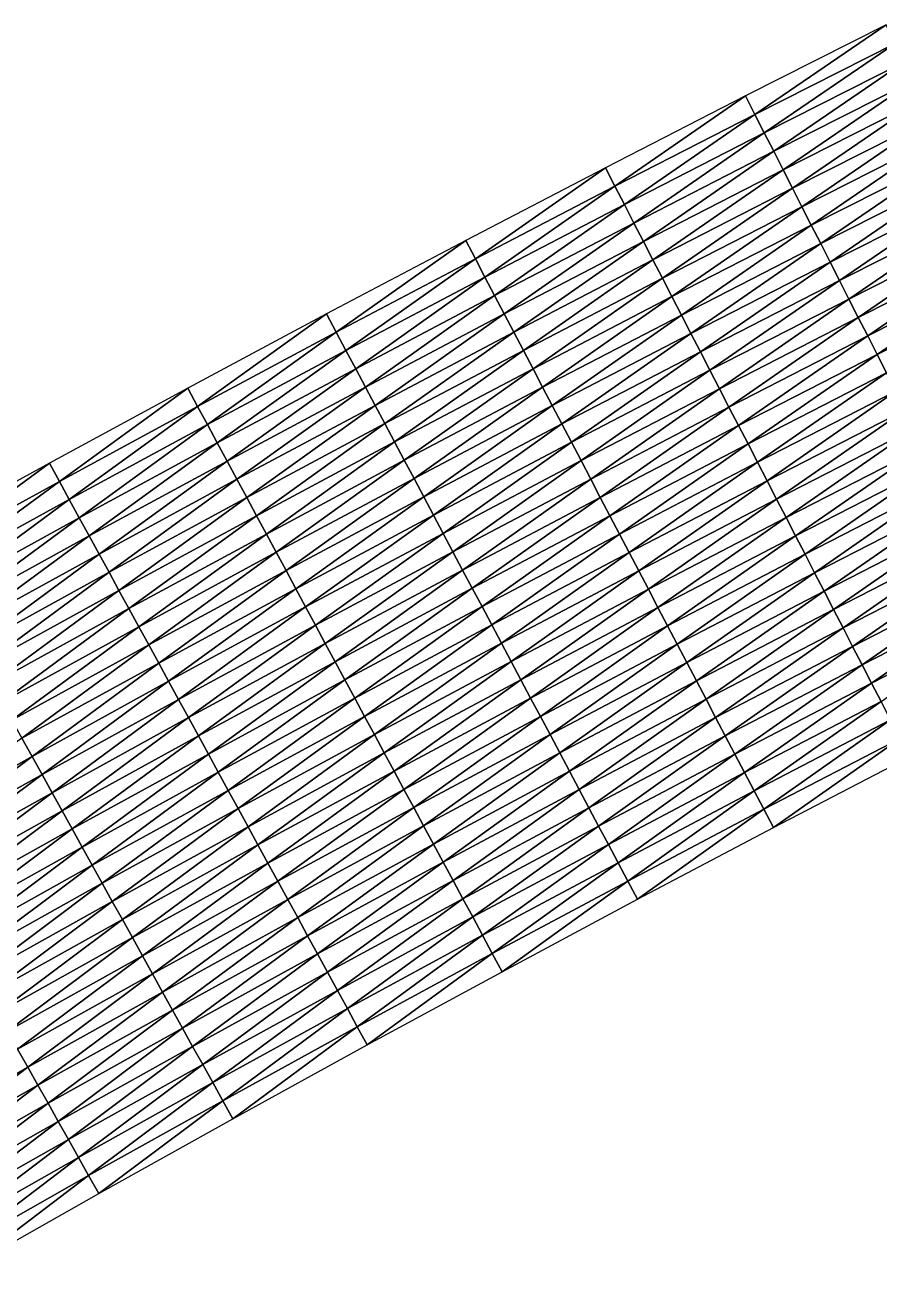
# Model space of a CAD drawing. Header units: metres. Extents: x 479979 to 482619, y 6959976 to 6961524.
# Drawn here: x 480639.1 to 480721.6, y 6960432.6 to 6960552.7 of the extents above; entities that cross this region are included whole.
import ezdxf

# ---------------------------------------------------------------- set-up
doc = ezdxf.new("R2010")
doc.units = ezdxf.units.M

msp = doc.modelspace()

# ---------------------------------------------------------------- linework, layer by layer
at = {"layer": 'GENERAL_FILL_TOP'}
for points in [[(480709.604, 6960544.08, 9.623), (480722.264, 6960552.724, 9.582), (480708.697, 6960545.862, 9.63)], [(480709.604, 6960544.08, 9.623), (480723.161, 6960550.937, 9.574), (480722.264, 6960552.724, 9.582)], [(480710.512, 6960542.298, 9.615), (480723.161, 6960550.937, 9.574), (480709.604, 6960544.08, 9.623)], [(480710.512, 6960542.298, 9.615), (480724.059, 6960549.149, 9.567), (480723.161, 6960550.937, 9.574)], [(480711.42, 6960540.516, 9.607), (480724.059, 6960549.149, 9.567), (480710.512, 6960542.298, 9.615)], [(480711.42, 6960540.516, 9.607), (480724.957, 6960547.362, 9.559), (480724.059, 6960549.149, 9.567)], [(480712.327, 6960538.734, 9.6), (480724.957, 6960547.362, 9.559), (480711.42, 6960540.516, 9.607)], [(480712.327, 6960538.734, 9.6), (480725.854, 6960545.575, 9.551), (480724.957, 6960547.362, 9.559)], [(480696.089, 6960537.148, 9.669), (480708.697, 6960545.862, 9.63), (480695.171, 6960538.925, 9.677)], [(480696.089, 6960537.148, 9.669), (480709.604, 6960544.08, 9.623), (480708.697, 6960545.862, 9.63)], [(480713.235, 6960536.951, 9.592), (480725.854, 6960545.575, 9.551), (480712.327, 6960538.734, 9.6)], [(480713.235, 6960536.951, 9.592), (480726.752, 6960543.787, 9.544), (480725.854, 6960545.575, 9.551)], [(480697.007, 6960535.371, 9.661), (480709.604, 6960544.08, 9.623), (480696.089, 6960537.148, 9.669)], [(480697.007, 6960535.371, 9.661), (480710.512, 6960542.298, 9.615), (480709.604, 6960544.08, 9.623)], [(480714.143, 6960535.169, 9.584), (480726.752, 6960543.787, 9.544), (480713.235, 6960536.951, 9.592)], [(480714.143, 6960535.169, 9.584), (480727.649, 6960542, 9.536), (480726.752, 6960543.787, 9.544)], [(480697.924, 6960533.594, 9.653), (480710.512, 6960542.298, 9.615), (480697.007, 6960535.371, 9.661)], [(480697.924, 6960533.594, 9.653), (480711.42, 6960540.516, 9.607), (480710.512, 6960542.298, 9.615)], [(480715.05, 6960533.387, 9.577), (480727.649, 6960542, 9.536), (480714.143, 6960535.169, 9.584)], [(480715.05, 6960533.387, 9.577), (480728.547, 6960540.213, 9.529), (480727.649, 6960542, 9.536)], [(480698.842, 6960531.817, 9.646), (480711.42, 6960540.516, 9.607), (480697.924, 6960533.594, 9.653)], [(480698.842, 6960531.817, 9.646), (480712.327, 6960538.734, 9.6), (480711.42, 6960540.516, 9.607)], [(480715.958, 6960531.605, 9.601), (480728.547, 6960540.213, 9.529), (480715.05, 6960533.387, 9.577)], [(480715.958, 6960531.605, 9.601), (480729.445, 6960538.426, 9.546), (480728.547, 6960540.213, 9.529)], [(480682.616, 6960530.14, 9.713), (480695.171, 6960538.925, 9.677), (480681.688, 6960531.912, 9.721)], [(480682.616, 6960530.14, 9.713), (480696.089, 6960537.148, 9.669), (480695.171, 6960538.925, 9.677)], [(480699.76, 6960530.04, 9.638), (480712.327, 6960538.734, 9.6), (480698.842, 6960531.817, 9.646)], [(480699.76, 6960530.04, 9.638), (480713.235, 6960536.951, 9.592), (480712.327, 6960538.734, 9.6)], [(480716.866, 6960529.823, 10.121), (480729.445, 6960538.426, 9.546), (480715.958, 6960531.605, 9.601)], [(480716.866, 6960529.823, 10.121), (480730.342, 6960536.638, 10.066), (480729.445, 6960538.426, 9.546)], [(480683.544, 6960528.369, 9.705), (480696.089, 6960537.148, 9.669), (480682.616, 6960530.14, 9.713)], [(480683.544, 6960528.369, 9.705), (480697.007, 6960535.371, 9.661), (480696.089, 6960537.148, 9.669)], [(480700.678, 6960528.263, 9.63), (480713.235, 6960536.951, 9.592), (480699.76, 6960530.04, 9.638)], [(480700.678, 6960528.263, 9.63), (480714.143, 6960535.169, 9.584), (480713.235, 6960536.951, 9.592)], [(480717.773, 6960528.041, 10.161), (480730.342, 6960536.638, 10.066), (480716.866, 6960529.823, 10.121)], [(480717.773, 6960528.041, 10.161), (480731.24, 6960534.851, 10.106), (480730.342, 6960536.638, 10.066)], [(480684.472, 6960526.597, 9.697), (480697.007, 6960535.371, 9.661), (480683.544, 6960528.369, 9.705)], [(480684.472, 6960526.597, 9.697), (480697.924, 6960533.594, 9.653), (480697.007, 6960535.371, 9.661)], [(480701.596, 6960526.486, 9.623), (480714.143, 6960535.169, 9.584), (480700.678, 6960528.263, 9.63)], [(480701.596, 6960526.486, 9.623), (480715.05, 6960533.387, 9.577), (480714.143, 6960535.169, 9.584)], [(480718.681, 6960526.258, 10.201), (480731.24, 6960534.851, 10.106), (480717.773, 6960528.041, 10.161)], [(480718.681, 6960526.258, 10.201), (480732.137, 6960533.064, 10.146), (480731.24, 6960534.851, 10.106)], [(480685.4, 6960524.825, 9.69), (480697.924, 6960533.594, 9.653), (480684.472, 6960526.597, 9.697)], [(480685.4, 6960524.825, 9.69), (480698.842, 6960531.817, 9.646), (480697.924, 6960533.594, 9.653)], [(480702.513, 6960524.709, 9.655), (480715.05, 6960533.387, 9.577), (480701.596, 6960526.486, 9.623)], [(480702.513, 6960524.709, 9.655), (480715.958, 6960531.605, 9.601), (480715.05, 6960533.387, 9.577)], [(480719.589, 6960524.476, 10.241), (480732.137, 6960533.064, 10.146), (480718.681, 6960526.258, 10.201)], [(480719.589, 6960524.476, 10.241), (480733.035, 6960531.277, 10.186), (480732.137, 6960533.064, 10.146)], [(480669.185, 6960523.056, 9.754), (480681.688, 6960531.912, 9.721), (480668.247, 6960524.822, 9.762)], [(480669.185, 6960523.056, 9.754), (480682.616, 6960530.14, 9.713), (480681.688, 6960531.912, 9.721)], [(480686.328, 6960523.054, 9.682), (480698.842, 6960531.817, 9.646), (480685.4, 6960524.825, 9.69)], [(480686.328, 6960523.054, 9.682), (480699.76, 6960530.04, 9.638), (480698.842, 6960531.817, 9.646)], [(480703.431, 6960522.932, 10.175), (480715.958, 6960531.605, 9.601), (480702.513, 6960524.709, 9.655)], [(480703.431, 6960522.932, 10.175), (480716.866, 6960529.823, 10.121), (480715.958, 6960531.605, 9.601)], [(480720.496, 6960522.694, 10.281), (480733.035, 6960531.277, 10.186), (480719.589, 6960524.476, 10.241)], [(480720.496, 6960522.694, 10.281), (480733.933, 6960529.489, 10.226), (480733.035, 6960531.277, 10.186)], [(480670.123, 6960521.289, 9.747), (480682.616, 6960530.14, 9.713), (480669.185, 6960523.056, 9.754)], [(480670.123, 6960521.289, 9.747), (480683.544, 6960528.369, 9.705), (480682.616, 6960530.14, 9.713)], [(480687.256, 6960521.282, 9.674), (480699.76, 6960530.04, 9.638), (480686.328, 6960523.054, 9.682)], [(480687.256, 6960521.282, 9.674), (480700.678, 6960528.263, 9.63), (480699.76, 6960530.04, 9.638)], [(480704.349, 6960521.155, 10.215), (480716.866, 6960529.823, 10.121), (480703.431, 6960522.932, 10.175)], [(480704.349, 6960521.155, 10.215), (480717.773, 6960528.041, 10.161), (480716.866, 6960529.823, 10.121)], [(480721.404, 6960520.912, 10.321), (480733.933, 6960529.489, 10.226), (480720.496, 6960522.694, 10.281)], [(480721.404, 6960520.912, 10.321), (480734.83, 6960527.702, 10.266), (480733.933, 6960529.489, 10.226)], [(480671.061, 6960519.523, 9.739), (480683.544, 6960528.369, 9.705), (480670.123, 6960521.289, 9.747)], [(480671.061, 6960519.523, 9.739), (480684.472, 6960526.597, 9.697), (480683.544, 6960528.369, 9.705)], [(480688.184, 6960519.51, 9.666), (480700.678, 6960528.263, 9.63), (480687.256, 6960521.282, 9.674)], [(480688.184, 6960519.51, 9.666), (480701.596, 6960526.486, 9.623), (480700.678, 6960528.263, 9.63)], [(480705.267, 6960519.378, 10.255), (480717.773, 6960528.041, 10.161), (480704.349, 6960521.155, 10.215)], [(480705.267, 6960519.378, 10.255), (480718.681, 6960526.258, 10.201), (480717.773, 6960528.041, 10.161)], [(480722.312, 6960519.13, 10.361), (480734.83, 6960527.702, 10.266), (480721.404, 6960520.912, 10.321)], [(480672, 6960517.757, 9.731), (480684.472, 6960526.597, 9.697), (480671.061, 6960519.523, 9.739)], [(480672, 6960517.757, 9.731), (480685.4, 6960524.825, 9.69), (480684.472, 6960526.597, 9.697)], [(480689.112, 6960517.739, 9.707), (480701.596, 6960526.486, 9.623), (480688.184, 6960519.51, 9.666)], [(480689.112, 6960517.739, 9.707), (480702.513, 6960524.709, 9.655), (480701.596, 6960526.486, 9.623)], [(480706.185, 6960517.601, 10.295), (480718.681, 6960526.258, 10.201), (480705.267, 6960519.378, 10.255)], [(480706.185, 6960517.601, 10.295), (480719.589, 6960524.476, 10.241), (480718.681, 6960526.258, 10.201)], [(480655.797, 6960515.894, 9.794), (480668.247, 6960524.822, 9.762), (480654.849, 6960517.655, 9.802)], [(480655.797, 6960515.894, 9.794), (480669.185, 6960523.056, 9.754), (480668.247, 6960524.822, 9.762)], [(480672.938, 6960515.991, 9.723), (480685.4, 6960524.825, 9.69), (480672, 6960517.757, 9.731)], [(480672.938, 6960515.991, 9.723), (480686.328, 6960523.054, 9.682), (480685.4, 6960524.825, 9.69)], [(480690.039, 6960515.967, 10.227), (480702.513, 6960524.709, 9.655), (480689.112, 6960517.739, 9.707)], [(480690.039, 6960515.967, 10.227), (480703.431, 6960522.932, 10.175), (480702.513, 6960524.709, 9.655)], [(480707.102, 6960515.825, 10.335), (480719.589, 6960524.476, 10.241), (480706.185, 6960517.601, 10.295)], [(480707.102, 6960515.825, 10.335), (480720.496, 6960522.694, 10.281), (480719.589, 6960524.476, 10.241)], [(480656.746, 6960514.134, 9.786), (480669.185, 6960523.056, 9.754), (480655.797, 6960515.894, 9.794)], [(480656.746, 6960514.134, 9.786), (480670.123, 6960521.289, 9.747), (480669.185, 6960523.056, 9.754)], [(480673.876, 6960514.224, 9.715), (480686.328, 6960523.054, 9.682), (480672.938, 6960515.991, 9.723)], [(480673.876, 6960514.224, 9.715), (480687.256, 6960521.282, 9.674), (480686.328, 6960523.054, 9.682)], [(480690.967, 6960514.195, 10.267), (480703.431, 6960522.932, 10.175), (480690.039, 6960515.967, 10.227)], [(480690.967, 6960514.195, 10.267), (480704.349, 6960521.155, 10.215), (480703.431, 6960522.932, 10.175)], [(480708.02, 6960514.048, 10.375), (480720.496, 6960522.694, 10.281), (480707.102, 6960515.825, 10.335)], [(480708.02, 6960514.048, 10.375), (480721.404, 6960520.912, 10.321), (480720.496, 6960522.694, 10.281)], [(480657.694, 6960512.373, 9.778), (480670.123, 6960521.289, 9.747), (480656.746, 6960514.134, 9.786)], [(480657.694, 6960512.373, 9.778), (480671.061, 6960519.523, 9.739), (480670.123, 6960521.289, 9.747)], [(480674.814, 6960512.458, 9.708), (480687.256, 6960521.282, 9.674), (480673.876, 6960514.224, 9.715)], [(480674.814, 6960512.458, 9.708), (480688.184, 6960519.51, 9.666), (480687.256, 6960521.282, 9.674)], [(480691.895, 6960512.424, 10.307), (480704.349, 6960521.155, 10.215), (480690.967, 6960514.195, 10.267)], [(480691.895, 6960512.424, 10.307), (480705.267, 6960519.378, 10.255), (480704.349, 6960521.155, 10.215)], [(480708.938, 6960512.271, 10.415), (480721.404, 6960520.912, 10.321), (480708.02, 6960514.048, 10.375)], [(480708.938, 6960512.271, 10.415), (480722.312, 6960519.13, 10.361), (480721.404, 6960520.912, 10.321)], [(480658.643, 6960510.612, 9.77), (480671.061, 6960519.523, 9.739), (480657.694, 6960512.373, 9.778)], [(480658.643, 6960510.612, 9.77), (480672, 6960517.757, 9.731), (480671.061, 6960519.523, 9.739)], [(480675.753, 6960510.692, 9.758), (480688.184, 6960519.51, 9.666), (480674.814, 6960512.458, 9.708)], [(480675.753, 6960510.692, 9.758), (480689.112, 6960517.739, 9.707), (480688.184, 6960519.51, 9.666)], [(480692.823, 6960510.652, 10.347), (480705.267, 6960519.378, 10.255), (480691.895, 6960512.424, 10.307)], [(480692.823, 6960510.652, 10.347), (480706.185, 6960517.601, 10.295), (480705.267, 6960519.378, 10.255)], [(480709.856, 6960510.494, 10.455), (480722.312, 6960519.13, 10.361), (480708.938, 6960512.271, 10.415)], [(480709.856, 6960510.494, 10.455), (480723.219, 6960517.347, 10.401), (480722.312, 6960519.13, 10.361)], [(480642.453, 6960508.655, 9.83), (480654.849, 6960517.655, 9.802), (480641.494, 6960510.411, 9.838)], [(480642.453, 6960508.655, 9.83), (480655.797, 6960515.894, 9.794), (480654.849, 6960517.655, 9.802)], [(480659.591, 6960508.851, 9.762), (480672, 6960517.757, 9.731), (480658.643, 6960510.612, 9.77)], [(480659.591, 6960508.851, 9.762), (480672.938, 6960515.991, 9.723), (480672, 6960517.757, 9.731)], [(480676.691, 6960508.926, 10.278), (480689.112, 6960517.739, 9.707), (480675.753, 6960510.692, 9.758)], [(480676.691, 6960508.926, 10.278), (480690.039, 6960515.967, 10.227), (480689.112, 6960517.739, 9.707)], [(480693.751, 6960508.88, 10.387), (480706.185, 6960517.601, 10.295), (480692.823, 6960510.652, 10.347)], [(480693.751, 6960508.88, 10.387), (480707.102, 6960515.825, 10.335), (480706.185, 6960517.601, 10.295)], [(480710.774, 6960508.717, 10.415), (480723.219, 6960517.347, 10.401), (480709.856, 6960510.494, 10.455)], [(480710.774, 6960508.717, 10.415), (480724.127, 6960515.565, 10.361), (480723.219, 6960517.347, 10.401)], [(480643.412, 6960506.9, 9.823), (480655.797, 6960515.894, 9.794), (480642.453, 6960508.655, 9.83)], [(480643.412, 6960506.9, 9.823), (480656.746, 6960514.134, 9.786), (480655.797, 6960515.894, 9.794)], [(480660.54, 6960507.09, 9.754), (480672.938, 6960515.991, 9.723), (480659.591, 6960508.851, 9.762)], [(480660.54, 6960507.09, 9.754), (480673.876, 6960514.224, 9.715), (480672.938, 6960515.991, 9.723)], [(480677.629, 6960507.159, 10.318), (480690.039, 6960515.967, 10.227), (480676.691, 6960508.926, 10.278)], [(480677.629, 6960507.159, 10.318), (480690.967, 6960514.195, 10.267), (480690.039, 6960515.967, 10.227)], [(480694.679, 6960507.109, 10.427), (480707.102, 6960515.825, 10.335), (480693.751, 6960508.88, 10.387)], [(480694.679, 6960507.109, 10.427), (480708.02, 6960514.048, 10.375), (480707.102, 6960515.825, 10.335)], [(480711.691, 6960506.94, 10.375), (480724.127, 6960515.565, 10.361), (480710.774, 6960508.717, 10.415)], [(480711.691, 6960506.94, 10.375), (480725.035, 6960513.783, 10.321), (480724.127, 6960515.565, 10.361)], [(480644.371, 6960505.145, 9.815), (480656.746, 6960514.134, 9.786), (480643.412, 6960506.9, 9.823)], [(480644.371, 6960505.145, 9.815), (480657.694, 6960512.373, 9.778), (480656.746, 6960514.134, 9.786)], [(480661.488, 6960505.33, 9.747), (480673.876, 6960514.224, 9.715), (480660.54, 6960507.09, 9.754)], [(480661.488, 6960505.33, 9.747), (480674.814, 6960512.458, 9.708), (480673.876, 6960514.224, 9.715)], [(480678.567, 6960505.393, 10.358), (480690.967, 6960514.195, 10.267), (480677.629, 6960507.159, 10.318)], [(480678.567, 6960505.393, 10.358), (480691.895, 6960512.424, 10.307), (480690.967, 6960514.195, 10.267)], [(480695.607, 6960505.337, 10.467), (480708.02, 6960514.048, 10.375), (480694.679, 6960507.109, 10.427)], [(480695.607, 6960505.337, 10.467), (480708.938, 6960512.271, 10.415), (480708.02, 6960514.048, 10.375)], [(480712.609, 6960505.163, 10.335), (480725.035, 6960513.783, 10.321), (480711.691, 6960506.94, 10.375)], [(480712.609, 6960505.163, 10.335), (480725.942, 6960512.001, 10.281), (480725.035, 6960513.783, 10.321)], [(480645.33, 6960503.39, 9.807), (480657.694, 6960512.373, 9.778), (480644.371, 6960505.145, 9.815)], [(480645.33, 6960503.39, 9.807), (480658.643, 6960510.612, 9.77), (480657.694, 6960512.373, 9.778)], [(480662.437, 6960503.569, 9.807), (480674.814, 6960512.458, 9.708), (480661.488, 6960505.33, 9.747)], [(480662.437, 6960503.569, 9.807), (480675.753, 6960510.692, 9.758), (480674.814, 6960512.458, 9.708)], [(480679.505, 6960503.627, 10.398), (480691.895, 6960512.424, 10.307), (480678.567, 6960505.393, 10.358)], [(480679.505, 6960503.627, 10.398), (480692.823, 6960510.652, 10.347), (480691.895, 6960512.424, 10.307)], [(480696.535, 6960503.565, 10.507), (480708.938, 6960512.271, 10.415), (480695.607, 6960505.337, 10.467)], [(480696.535, 6960503.565, 10.507), (480709.856, 6960510.494, 10.455), (480708.938, 6960512.271, 10.415)], [(480713.527, 6960503.386, 10.295), (480725.942, 6960512.001, 10.281), (480712.609, 6960505.163, 10.335)], [(480713.527, 6960503.386, 10.295), (480726.85, 6960510.219, 10.241), (480725.942, 6960512.001, 10.281)], [(480629.153, 6960501.339, 9.865), (480641.494, 6960510.411, 9.838), (480628.184, 6960503.089, 9.873)], [(480629.153, 6960501.339, 9.865), (480642.453, 6960508.655, 9.83), (480641.494, 6960510.411, 9.838)], [(480646.288, 6960501.635, 9.799), (480658.643, 6960510.612, 9.77), (480645.33, 6960503.39, 9.807)], [(480646.288, 6960501.635, 9.799), (480659.591, 6960508.851, 9.762), (480658.643, 6960510.612, 9.77)], [(480663.385, 6960501.808, 10.327), (480675.753, 6960510.692, 9.758), (480662.437, 6960503.569, 9.807)], [(480663.385, 6960501.808, 10.327), (480676.691, 6960508.926, 10.278), (480675.753, 6960510.692, 9.758)], [(480680.444, 6960501.861, 10.438), (480692.823, 6960510.652, 10.347), (480679.505, 6960503.627, 10.398)], [(480680.444, 6960501.861, 10.438), (480693.751, 6960508.88, 10.387), (480692.823, 6960510.652, 10.347)], [(480697.463, 6960501.794, 10.467), (480709.856, 6960510.494, 10.455), (480696.535, 6960503.565, 10.507)], [(480697.463, 6960501.794, 10.467), (480710.774, 6960508.717, 10.415), (480709.856, 6960510.494, 10.455)], [(480714.445, 6960501.609, 10.255), (480726.85, 6960510.219, 10.241), (480713.527, 6960503.386, 10.295)], [(480714.445, 6960501.609, 10.255), (480727.758, 6960508.437, 10.201), (480726.85, 6960510.219, 10.241)], [(480630.122, 6960499.59, 9.857), (480642.453, 6960508.655, 9.83), (480629.153, 6960501.339, 9.865)], [(480630.122, 6960499.59, 9.857), (480643.412, 6960506.9, 9.823), (480642.453, 6960508.655, 9.83)], [(480647.247, 6960499.88, 9.791), (480659.591, 6960508.851, 9.762), (480646.288, 6960501.635, 9.799)], [(480647.247, 6960499.88, 9.791), (480660.54, 6960507.09, 9.754), (480659.591, 6960508.851, 9.762)], [(480664.334, 6960500.047, 10.367), (480676.691, 6960508.926, 10.278), (480663.385, 6960501.808, 10.327)], [(480664.334, 6960500.047, 10.367), (480677.629, 6960507.159, 10.318), (480676.691, 6960508.926, 10.278)], [(480681.382, 6960500.094, 10.478), (480693.751, 6960508.88, 10.387), (480680.444, 6960501.861, 10.438)], [(480681.382, 6960500.094, 10.478), (480694.679, 6960507.109, 10.427), (480693.751, 6960508.88, 10.387)], [(480698.391, 6960500.022, 10.427), (480710.774, 6960508.717, 10.415), (480697.463, 6960501.794, 10.467)], [(480698.391, 6960500.022, 10.427), (480711.691, 6960506.94, 10.375), (480710.774, 6960508.717, 10.415)], [(480715.363, 6960499.832, 10.215), (480727.758, 6960508.437, 10.201), (480714.445, 6960501.609, 10.255)], [(480715.363, 6960499.832, 10.215), (480728.665, 6960506.654, 10.161), (480727.758, 6960508.437, 10.201)], [(480631.091, 6960497.84, 9.849), (480643.412, 6960506.9, 9.823), (480630.122, 6960499.59, 9.857)], [(480631.091, 6960497.84, 9.849), (480644.371, 6960505.145, 9.815), (480643.412, 6960506.9, 9.823)], [(480648.206, 6960498.124, 9.783), (480660.54, 6960507.09, 9.754), (480647.247, 6960499.88, 9.791)], [(480648.206, 6960498.124, 9.783), (480661.488, 6960505.33, 9.747), (480660.54, 6960507.09, 9.754)], [(480665.282, 6960498.287, 10.407), (480677.629, 6960507.159, 10.318), (480664.334, 6960500.047, 10.367)], [(480665.282, 6960498.287, 10.407), (480678.567, 6960505.393, 10.358), (480677.629, 6960507.159, 10.318)], [(480682.32, 6960498.328, 10.518), (480694.679, 6960507.109, 10.427), (480681.382, 6960500.094, 10.478)], [(480682.32, 6960498.328, 10.518), (480695.607, 6960505.337, 10.467), (480694.679, 6960507.109, 10.427)], [(480699.319, 6960498.25, 10.387), (480711.691, 6960506.94, 10.375), (480698.391, 6960500.022, 10.427)], [(480699.319, 6960498.25, 10.387), (480712.609, 6960505.163, 10.335), (480711.691, 6960506.94, 10.375)], [(480716.28, 6960498.055, 10.175), (480728.665, 6960506.654, 10.161), (480715.363, 6960499.832, 10.215)], [(480716.28, 6960498.055, 10.175), (480729.573, 6960504.872, 10.121), (480728.665, 6960506.654, 10.161)], [(480632.06, 6960496.091, 9.841), (480644.371, 6960505.145, 9.815), (480631.091, 6960497.84, 9.849)], [(480632.06, 6960496.091, 9.841), (480645.33, 6960503.39, 9.807), (480644.371, 6960505.145, 9.815)], [(480649.165, 6960496.369, 9.855), (480661.488, 6960505.33, 9.747), (480648.206, 6960498.124, 9.783)], [(480649.165, 6960496.369, 9.855), (480662.437, 6960503.569, 9.807), (480661.488, 6960505.33, 9.747)], [(480666.231, 6960496.526, 10.447), (480678.567, 6960505.393, 10.358), (480665.282, 6960498.287, 10.407)], [(480666.231, 6960496.526, 10.447), (480679.505, 6960503.627, 10.398), (480678.567, 6960505.393, 10.358)], [(480683.258, 6960496.562, 10.558), (480695.607, 6960505.337, 10.467), (480682.32, 6960498.328, 10.518)], [(480683.258, 6960496.562, 10.558), (480696.535, 6960503.565, 10.507), (480695.607, 6960505.337, 10.467)], [(480700.247, 6960496.478, 10.347), (480712.609, 6960505.163, 10.335), (480699.319, 6960498.25, 10.387)], [(480700.247, 6960496.478, 10.347), (480713.527, 6960503.386, 10.295), (480712.609, 6960505.163, 10.335)], [(480717.198, 6960496.278, 9.655), (480729.573, 6960504.872, 10.121), (480716.28, 6960498.055, 10.175)], [(480717.198, 6960496.278, 9.655), (480730.481, 6960503.09, 9.601), (480729.573, 6960504.872, 10.121)], [(480633.03, 6960494.341, 9.833), (480645.33, 6960503.39, 9.807), (480632.06, 6960496.091, 9.841)], [(480633.03, 6960494.341, 9.833), (480646.288, 6960501.635, 9.799), (480645.33, 6960503.39, 9.807)], [(480650.124, 6960494.614, 10.375), (480662.437, 6960503.569, 9.807), (480649.165, 6960496.369, 9.855)], [(480650.124, 6960494.614, 10.375), (480663.385, 6960501.808, 10.327), (480662.437, 6960503.569, 9.807)], [(480667.179, 6960494.765, 10.487), (480679.505, 6960503.627, 10.398), (480666.231, 6960496.526, 10.447)], [(480667.179, 6960494.765, 10.487), (480680.444, 6960501.861, 10.438), (480679.505, 6960503.627, 10.398)], [(480684.197, 6960494.795, 10.518), (480696.535, 6960503.565, 10.507), (480683.258, 6960496.562, 10.558)], [(480684.197, 6960494.795, 10.518), (480697.463, 6960501.794, 10.467), (480696.535, 6960503.565, 10.507)], [(480701.175, 6960494.707, 10.307), (480713.527, 6960503.386, 10.295), (480700.247, 6960496.478, 10.347)], [(480701.175, 6960494.707, 10.307), (480714.445, 6960501.609, 10.255), (480713.527, 6960503.386, 10.295)], [(480718.116, 6960494.501, 9.483), (480730.481, 6960503.09, 9.601), (480717.198, 6960496.278, 9.655)], [(480718.116, 6960494.501, 9.483), (480731.388, 6960501.308, 9.438), (480730.481, 6960503.09, 9.601)], [(480633.999, 6960492.592, 9.825), (480646.288, 6960501.635, 9.799), (480633.03, 6960494.341, 9.833)], [(480633.999, 6960492.592, 9.825), (480647.247, 6960499.88, 9.791), (480646.288, 6960501.635, 9.799)], [(480651.083, 6960492.859, 10.415), (480663.385, 6960501.808, 10.327), (480650.124, 6960494.614, 10.375)], [(480651.083, 6960492.859, 10.415), (480664.334, 6960500.047, 10.367), (480663.385, 6960501.808, 10.327)], [(480668.128, 6960493.004, 10.527), (480680.444, 6960501.861, 10.438), (480667.179, 6960494.765, 10.487)], [(480668.128, 6960493.004, 10.527), (480681.382, 6960500.094, 10.478), (480680.444, 6960501.861, 10.438)], [(480685.135, 6960493.029, 10.478), (480697.463, 6960501.794, 10.467), (480684.197, 6960494.795, 10.518)], [(480685.135, 6960493.029, 10.478), (480698.391, 6960500.022, 10.427), (480697.463, 6960501.794, 10.467)], [(480702.103, 6960492.935, 10.267), (480714.445, 6960501.609, 10.255), (480701.175, 6960494.707, 10.307)], [(480702.103, 6960492.935, 10.267), (480715.363, 6960499.832, 10.215), (480714.445, 6960501.609, 10.255)], [(480719.034, 6960492.724, 9.476), (480731.388, 6960501.308, 9.438), (480718.116, 6960494.501, 9.483)], [(480719.034, 6960492.724, 9.476), (480732.296, 6960499.526, 9.431), (480731.388, 6960501.308, 9.438)], [(480634.968, 6960490.842, 9.817), (480647.247, 6960499.88, 9.791), (480633.999, 6960492.592, 9.825)], [(480634.968, 6960490.842, 9.817), (480648.206, 6960498.124, 9.783), (480647.247, 6960499.88, 9.791)], [(480652.041, 6960491.104, 10.455), (480664.334, 6960500.047, 10.367), (480651.083, 6960492.859, 10.415)], [(480652.041, 6960491.104, 10.455), (480665.282, 6960498.287, 10.407), (480664.334, 6960500.047, 10.367)], [(480669.076, 6960491.243, 10.567), (480681.382, 6960500.094, 10.478), (480668.128, 6960493.004, 10.527)], [(480669.076, 6960491.243, 10.567), (480682.32, 6960498.328, 10.518), (480681.382, 6960500.094, 10.478)], [(480686.073, 6960491.263, 10.438), (480698.391, 6960500.022, 10.427), (480685.135, 6960493.029, 10.478)], [(480686.073, 6960491.263, 10.438), (480699.319, 6960498.25, 10.387), (480698.391, 6960500.022, 10.427)], [(480703.031, 6960491.163, 10.227), (480715.363, 6960499.832, 10.215), (480702.103, 6960492.935, 10.267)], [(480703.031, 6960491.163, 10.227), (480716.28, 6960498.055, 10.175), (480715.363, 6960499.832, 10.215)], [(480719.952, 6960490.947, 9.468), (480732.296, 6960499.526, 9.431), (480719.034, 6960492.724, 9.476)], [(480719.952, 6960490.947, 9.468), (480733.204, 6960497.744, 9.423), (480732.296, 6960499.526, 9.431)], [(480635.937, 6960489.092, 9.9), (480648.206, 6960498.124, 9.783), (480634.968, 6960490.842, 9.817)], [(480635.937, 6960489.092, 9.9), (480649.165, 6960496.369, 9.855), (480648.206, 6960498.124, 9.783)], [(480653, 6960489.348, 10.495), (480665.282, 6960498.287, 10.407), (480652.041, 6960491.104, 10.455)], [(480653, 6960489.348, 10.495), (480666.231, 6960496.526, 10.447), (480665.282, 6960498.287, 10.407)], [(480670.025, 6960489.483, 10.607), (480682.32, 6960498.328, 10.518), (480669.076, 6960491.243, 10.567)], [(480670.025, 6960489.483, 10.607), (480683.258, 6960496.562, 10.558), (480682.32, 6960498.328, 10.518)], [(480687.011, 6960489.497, 10.398), (480699.319, 6960498.25, 10.387), (480686.073, 6960491.263, 10.438)], [(480687.011, 6960489.497, 10.398), (480700.247, 6960496.478, 10.347), (480699.319, 6960498.25, 10.387)], [(480703.959, 6960489.392, 9.707), (480716.28, 6960498.055, 10.175), (480703.031, 6960491.163, 10.227)], [(480703.959, 6960489.392, 9.707), (480717.198, 6960496.278, 9.655), (480716.28, 6960498.055, 10.175)], [(480720.869, 6960489.17, 9.46), (480733.204, 6960497.744, 9.423), (480719.952, 6960490.947, 9.468)], [(480720.869, 6960489.17, 9.46), (480734.111, 6960495.961, 9.415), (480733.204, 6960497.744, 9.423)], [(480636.906, 6960487.343, 10.42), (480649.165, 6960496.369, 9.855), (480635.937, 6960489.092, 9.9)], [(480636.906, 6960487.343, 10.42), (480650.124, 6960494.614, 10.375), (480649.165, 6960496.369, 9.855)], [(480653.959, 6960487.593, 10.535), (480666.231, 6960496.526, 10.447), (480653, 6960489.348, 10.495)], [(480653.959, 6960487.593, 10.535), (480667.179, 6960494.765, 10.487), (480666.231, 6960496.526, 10.447)], [(480670.973, 6960487.722, 10.567), (480683.258, 6960496.562, 10.558), (480670.025, 6960489.483, 10.607)], [(480670.973, 6960487.722, 10.567), (480684.197, 6960494.795, 10.518), (480683.258, 6960496.562, 10.558)], [(480687.95, 6960487.73, 10.358), (480700.247, 6960496.478, 10.347), (480687.011, 6960489.497, 10.398)], [(480687.95, 6960487.73, 10.358), (480701.175, 6960494.707, 10.307), (480700.247, 6960496.478, 10.347)], [(480704.887, 6960487.62, 9.526), (480717.198, 6960496.278, 9.655), (480703.959, 6960489.392, 9.707)], [(480704.887, 6960487.62, 9.526), (480718.116, 6960494.501, 9.483), (480717.198, 6960496.278, 9.655)], [(480721.787, 6960487.393, 9.452), (480734.111, 6960495.961, 9.415), (480720.869, 6960489.17, 9.46)], [(480654.918, 6960485.838, 10.575), (480667.179, 6960494.765, 10.487), (480653.959, 6960487.593, 10.535)], [(480654.918, 6960485.838, 10.575), (480668.128, 6960493.004, 10.527), (480667.179, 6960494.765, 10.487)], [(480671.922, 6960485.961, 10.527), (480684.197, 6960494.795, 10.518), (480670.973, 6960487.722, 10.567)], [(480671.922, 6960485.961, 10.527), (480685.135, 6960493.029, 10.478), (480684.197, 6960494.795, 10.518)], [(480637.875, 6960485.593, 10.46), (480650.124, 6960494.614, 10.375), (480636.906, 6960487.343, 10.42)], [(480637.875, 6960485.593, 10.46), (480651.083, 6960492.859, 10.415), (480650.124, 6960494.614, 10.375)], [(480688.888, 6960485.964, 10.318), (480701.175, 6960494.707, 10.307), (480687.95, 6960487.73, 10.358)], [(480688.888, 6960485.964, 10.318), (480702.103, 6960492.935, 10.267), (480701.175, 6960494.707, 10.307)], [(480705.815, 6960485.848, 9.518), (480718.116, 6960494.501, 9.483), (480704.887, 6960487.62, 9.526)], [(480705.815, 6960485.848, 9.518), (480719.034, 6960492.724, 9.476), (480718.116, 6960494.501, 9.483)], [(480638.844, 6960483.844, 10.5), (480651.083, 6960492.859, 10.415), (480637.875, 6960485.593, 10.46)], [(480638.844, 6960483.844, 10.5), (480652.041, 6960491.104, 10.455), (480651.083, 6960492.859, 10.415)], [(480655.877, 6960484.083, 10.615), (480668.128, 6960493.004, 10.527), (480654.918, 6960485.838, 10.575)], [(480655.877, 6960484.083, 10.615), (480669.076, 6960491.243, 10.567), (480668.128, 6960493.004, 10.527)], [(480672.871, 6960484.2, 10.487), (480685.135, 6960493.029, 10.478), (480671.922, 6960485.961, 10.527)], [(480672.871, 6960484.2, 10.487), (480686.073, 6960491.263, 10.438), (480685.135, 6960493.029, 10.478)], [(480689.826, 6960484.198, 10.278), (480702.103, 6960492.935, 10.267), (480688.888, 6960485.964, 10.318)], [(480689.826, 6960484.198, 10.278), (480703.031, 6960491.163, 10.227), (480702.103, 6960492.935, 10.267)], [(480706.743, 6960484.077, 9.511), (480719.034, 6960492.724, 9.476), (480705.815, 6960485.848, 9.518)], [(480706.743, 6960484.077, 9.511), (480719.952, 6960490.947, 9.468), (480719.034, 6960492.724, 9.476)], [(480656.835, 6960482.328, 10.655), (480669.076, 6960491.243, 10.567), (480655.877, 6960484.083, 10.615)], [(480656.835, 6960482.328, 10.655), (480670.025, 6960489.483, 10.607), (480669.076, 6960491.243, 10.567)], [(480673.819, 6960482.44, 10.447), (480686.073, 6960491.263, 10.438), (480672.871, 6960484.2, 10.487)], [(480673.819, 6960482.44, 10.447), (480687.011, 6960489.497, 10.398), (480686.073, 6960491.263, 10.438)], [(480690.764, 6960482.432, 9.758), (480703.031, 6960491.163, 10.227), (480689.826, 6960484.198, 10.278)], [(480690.764, 6960482.432, 9.758), (480703.959, 6960489.392, 9.707), (480703.031, 6960491.163, 10.227)], [(480639.813, 6960482.094, 10.54), (480652.041, 6960491.104, 10.455), (480638.844, 6960483.844, 10.5)], [(480639.813, 6960482.094, 10.54), (480653, 6960489.348, 10.495), (480652.041, 6960491.104, 10.455)], [(480707.671, 6960482.305, 9.503), (480719.952, 6960490.947, 9.468), (480706.743, 6960484.077, 9.511)], [(480707.671, 6960482.305, 9.503), (480720.869, 6960489.17, 9.46), (480719.952, 6960490.947, 9.468)], [(480640.783, 6960480.345, 10.58), (480653, 6960489.348, 10.495), (480639.813, 6960482.094, 10.54)], [(480640.783, 6960480.345, 10.58), (480653.959, 6960487.593, 10.535), (480653, 6960489.348, 10.495)], [(480657.794, 6960480.573, 10.615), (480670.025, 6960489.483, 10.607), (480656.835, 6960482.328, 10.655)], [(480657.794, 6960480.573, 10.615), (480670.973, 6960487.722, 10.567), (480670.025, 6960489.483, 10.607)], [(480674.768, 6960480.679, 10.407), (480687.011, 6960489.497, 10.398), (480673.819, 6960482.44, 10.447)], [(480674.768, 6960480.679, 10.407), (480687.95, 6960487.73, 10.358), (480687.011, 6960489.497, 10.398)], [(480691.703, 6960480.665, 9.567), (480703.959, 6960489.392, 9.707), (480690.764, 6960482.432, 9.758)], [(480691.703, 6960480.665, 9.567), (480704.887, 6960487.62, 9.526), (480703.959, 6960489.392, 9.707)], [(480708.599, 6960480.533, 9.495), (480720.869, 6960489.17, 9.46), (480707.671, 6960482.305, 9.503)], [(480708.599, 6960480.533, 9.495), (480721.787, 6960487.393, 9.452), (480720.869, 6960489.17, 9.46)], [(480641.752, 6960478.595, 10.62), (480653.959, 6960487.593, 10.535), (480640.783, 6960480.345, 10.58)], [(480641.752, 6960478.595, 10.62), (480654.918, 6960485.838, 10.575), (480653.959, 6960487.593, 10.535)], [(480658.753, 6960478.817, 10.575), (480670.973, 6960487.722, 10.567), (480657.794, 6960480.573, 10.615)], [(480658.753, 6960478.817, 10.575), (480671.922, 6960485.961, 10.527), (480670.973, 6960487.722, 10.567)], [(480675.716, 6960478.918, 10.367), (480687.95, 6960487.73, 10.358), (480674.768, 6960480.679, 10.407)], [(480675.716, 6960478.918, 10.367), (480688.888, 6960485.964, 10.318), (480687.95, 6960487.73, 10.358)], [(480692.641, 6960478.899, 9.559), (480704.887, 6960487.62, 9.526), (480691.703, 6960480.665, 9.567)], [(480692.641, 6960478.899, 9.559), (480705.815, 6960485.848, 9.518), (480704.887, 6960487.62, 9.526)], [(480709.527, 6960478.762, 9.487), (480721.787, 6960487.393, 9.452), (480708.599, 6960480.533, 9.495)], [(480709.527, 6960478.762, 9.487), (480722.705, 6960485.616, 9.445), (480721.787, 6960487.393, 9.452)], [(480642.721, 6960476.846, 10.66), (480654.918, 6960485.838, 10.575), (480641.752, 6960478.595, 10.62)], [(480642.721, 6960476.846, 10.66), (480655.877, 6960484.083, 10.615), (480654.918, 6960485.838, 10.575)], [(480659.712, 6960477.062, 10.535), (480671.922, 6960485.961, 10.527), (480658.753, 6960478.817, 10.575)], [(480659.712, 6960477.062, 10.535), (480672.871, 6960484.2, 10.487), (480671.922, 6960485.961, 10.527)], [(480676.665, 6960477.157, 10.327), (480688.888, 6960485.964, 10.318), (480675.716, 6960478.918, 10.367)], [(480676.665, 6960477.157, 10.327), (480689.826, 6960484.198, 10.278), (480688.888, 6960485.964, 10.318)], [(480693.579, 6960477.133, 9.551), (480705.815, 6960485.848, 9.518), (480692.641, 6960478.899, 9.559)], [(480693.579, 6960477.133, 9.551), (480706.743, 6960484.077, 9.511), (480705.815, 6960485.848, 9.518)], [(480710.455, 6960476.99, 9.48), (480722.705, 6960485.616, 9.445), (480709.527, 6960478.762, 9.487)], [(480710.455, 6960476.99, 9.48), (480723.623, 6960483.839, 9.437), (480722.705, 6960485.616, 9.445)], [(480643.69, 6960475.096, 10.7), (480655.877, 6960484.083, 10.615), (480642.721, 6960476.846, 10.66)], [(480643.69, 6960475.096, 10.7), (480656.835, 6960482.328, 10.655), (480655.877, 6960484.083, 10.615)], [(480660.671, 6960475.307, 10.495), (480672.871, 6960484.2, 10.487), (480659.712, 6960477.062, 10.535)], [(480660.671, 6960475.307, 10.495), (480673.819, 6960482.44, 10.447), (480672.871, 6960484.2, 10.487)], [(480677.613, 6960475.397, 9.807), (480689.826, 6960484.198, 10.278), (480676.665, 6960477.157, 10.327)], [(480677.613, 6960475.397, 9.807), (480690.764, 6960482.432, 9.758), (480689.826, 6960484.198, 10.278)], [(480694.517, 6960475.366, 9.543), (480706.743, 6960484.077, 9.511), (480693.579, 6960477.133, 9.551)], [(480694.517, 6960475.366, 9.543), (480707.671, 6960482.305, 9.503), (480706.743, 6960484.077, 9.511)], [(480626.671, 6960474.764, 10.584), (480639.813, 6960482.094, 10.54), (480638.844, 6960483.844, 10.5)], [(480711.383, 6960475.218, 9.472), (480723.623, 6960483.839, 9.437), (480710.455, 6960476.99, 9.48)], [(480711.383, 6960475.218, 9.472), (480724.541, 6960482.062, 9.429), (480723.623, 6960483.839, 9.437)], [(480627.65, 6960473.02, 10.624), (480639.813, 6960482.094, 10.54), (480626.671, 6960474.764, 10.584)], [(480627.65, 6960473.02, 10.624), (480640.783, 6960480.345, 10.58), (480639.813, 6960482.094, 10.54)], [(480644.659, 6960473.347, 10.66), (480656.835, 6960482.328, 10.655), (480643.69, 6960475.096, 10.7)], [(480644.659, 6960473.347, 10.66), (480657.794, 6960480.573, 10.615), (480656.835, 6960482.328, 10.655)], [(480661.629, 6960473.552, 10.455), (480673.819, 6960482.44, 10.447), (480660.671, 6960475.307, 10.495)], [(480661.629, 6960473.552, 10.455), (480674.768, 6960480.679, 10.407), (480673.819, 6960482.44, 10.447)], [(480678.562, 6960473.636, 9.605), (480690.764, 6960482.432, 9.758), (480677.613, 6960475.397, 9.807)], [(480678.562, 6960473.636, 9.605), (480691.703, 6960480.665, 9.567), (480690.764, 6960482.432, 9.758)], [(480695.456, 6960473.6, 9.536), (480707.671, 6960482.305, 9.503), (480694.517, 6960475.366, 9.543)], [(480695.456, 6960473.6, 9.536), (480708.599, 6960480.533, 9.495), (480707.671, 6960482.305, 9.503)], [(480628.63, 6960471.276, 10.664), (480640.783, 6960480.345, 10.58), (480627.65, 6960473.02, 10.624)], [(480628.63, 6960471.276, 10.664), (480641.752, 6960478.595, 10.62), (480640.783, 6960480.345, 10.58)], [(480645.628, 6960471.597, 10.62), (480657.794, 6960480.573, 10.615), (480644.659, 6960473.347, 10.66)], [(480645.628, 6960471.597, 10.62), (480658.753, 6960478.817, 10.575), (480657.794, 6960480.573, 10.615)], [(480662.588, 6960471.797, 10.415), (480674.768, 6960480.679, 10.407), (480661.629, 6960473.552, 10.455)], [(480662.588, 6960471.797, 10.415), (480675.716, 6960478.918, 10.367), (480674.768, 6960480.679, 10.407)], [(480679.51, 6960471.875, 9.597), (480691.703, 6960480.665, 9.567), (480678.562, 6960473.636, 9.605)], [(480679.51, 6960471.875, 9.597), (480692.641, 6960478.899, 9.559), (480691.703, 6960480.665, 9.567)], [(480696.394, 6960471.834, 9.528), (480708.599, 6960480.533, 9.495), (480695.456, 6960473.6, 9.536)], [(480696.394, 6960471.834, 9.528), (480709.527, 6960478.762, 9.487), (480708.599, 6960480.533, 9.495)], [(480629.609, 6960469.532, 10.704), (480641.752, 6960478.595, 10.62), (480628.63, 6960471.276, 10.664)], [(480629.609, 6960469.532, 10.704), (480642.721, 6960476.846, 10.66), (480641.752, 6960478.595, 10.62)], [(480646.597, 6960469.848, 10.58), (480658.753, 6960478.817, 10.575), (480645.628, 6960471.597, 10.62)], [(480646.597, 6960469.848, 10.58), (480659.712, 6960477.062, 10.535), (480658.753, 6960478.817, 10.575)], [(480663.547, 6960470.041, 10.375), (480675.716, 6960478.918, 10.367), (480662.588, 6960471.797, 10.415)], [(480663.547, 6960470.041, 10.375), (480676.665, 6960477.157, 10.327), (480675.716, 6960478.918, 10.367)], [(480680.459, 6960470.114, 9.589), (480692.641, 6960478.899, 9.559), (480679.51, 6960471.875, 9.597)], [(480680.459, 6960470.114, 9.589), (480693.579, 6960477.133, 9.551), (480692.641, 6960478.899, 9.559)], [(480697.332, 6960470.068, 9.52), (480709.527, 6960478.762, 9.487), (480696.394, 6960471.834, 9.528)], [(480697.332, 6960470.068, 9.52), (480710.455, 6960476.99, 9.48), (480709.527, 6960478.762, 9.487)], [(480630.589, 6960467.788, 10.744), (480642.721, 6960476.846, 10.66), (480629.609, 6960469.532, 10.704)], [(480630.589, 6960467.788, 10.744), (480643.69, 6960475.096, 10.7), (480642.721, 6960476.846, 10.66)], [(480647.566, 6960468.098, 10.54), (480659.712, 6960477.062, 10.535), (480646.597, 6960469.848, 10.58)], [(480647.566, 6960468.098, 10.54), (480660.671, 6960475.307, 10.495), (480659.712, 6960477.062, 10.535)], [(480664.506, 6960468.286, 9.855), (480676.665, 6960477.157, 10.327), (480663.547, 6960470.041, 10.375)], [(480664.506, 6960468.286, 9.855), (480677.613, 6960475.397, 9.807), (480676.665, 6960477.157, 10.327)], [(480681.407, 6960468.353, 9.582), (480693.579, 6960477.133, 9.551), (480680.459, 6960470.114, 9.589)], [(480681.407, 6960468.353, 9.582), (480694.517, 6960475.366, 9.543), (480693.579, 6960477.133, 9.551)], [(480698.27, 6960468.301, 9.512), (480710.455, 6960476.99, 9.48), (480697.332, 6960470.068, 9.52)], [(480698.27, 6960468.301, 9.512), (480711.383, 6960475.218, 9.472), (480710.455, 6960476.99, 9.48)], [(480631.568, 6960466.045, 10.704), (480643.69, 6960475.096, 10.7), (480630.589, 6960467.788, 10.744)], [(480631.568, 6960466.045, 10.704), (480644.659, 6960473.347, 10.66), (480643.69, 6960475.096, 10.7)], [(480648.536, 6960466.349, 10.5), (480660.671, 6960475.307, 10.495), (480647.566, 6960468.098, 10.54)], [(480648.536, 6960466.349, 10.5), (480661.629, 6960473.552, 10.455), (480660.671, 6960475.307, 10.495)], [(480665.465, 6960466.531, 9.641), (480677.613, 6960475.397, 9.807), (480664.506, 6960468.286, 9.855)], [(480665.465, 6960466.531, 9.641), (480678.562, 6960473.636, 9.605), (480677.613, 6960475.397, 9.807)], [(480682.356, 6960466.593, 9.574), (480694.517, 6960475.366, 9.543), (480681.407, 6960468.353, 9.582)], [(480682.356, 6960466.593, 9.574), (480695.456, 6960473.6, 9.536), (480694.517, 6960475.366, 9.543)], [(480632.547, 6960464.301, 10.664), (480644.659, 6960473.347, 10.66), (480631.568, 6960466.045, 10.704)], [(480632.547, 6960464.301, 10.664), (480645.628, 6960471.597, 10.62), (480644.659, 6960473.347, 10.66)], [(480649.505, 6960464.599, 10.46), (480661.629, 6960473.552, 10.455), (480648.536, 6960466.349, 10.5)], [(480649.505, 6960464.599, 10.46), (480662.588, 6960471.797, 10.415), (480661.629, 6960473.552, 10.455)], [(480666.424, 6960464.776, 9.633), (480678.562, 6960473.636, 9.605), (480665.465, 6960466.531, 9.641)], [(480666.424, 6960464.776, 9.633), (480679.51, 6960471.875, 9.597), (480678.562, 6960473.636, 9.605)], [(480683.304, 6960464.832, 9.566), (480695.456, 6960473.6, 9.536), (480682.356, 6960466.593, 9.574)], [(480683.304, 6960464.832, 9.566), (480696.394, 6960471.834, 9.528), (480695.456, 6960473.6, 9.536)], [(480633.527, 6960462.557, 10.624), (480645.628, 6960471.597, 10.62), (480632.547, 6960464.301, 10.664)], [(480633.527, 6960462.557, 10.624), (480646.597, 6960469.848, 10.58), (480645.628, 6960471.597, 10.62)], [(480650.474, 6960462.85, 10.42), (480662.588, 6960471.797, 10.415), (480649.505, 6960464.599, 10.46)], [(480650.474, 6960462.85, 10.42), (480663.547, 6960470.041, 10.375), (480662.588, 6960471.797, 10.415)], [(480667.382, 6960463.021, 9.625), (480679.51, 6960471.875, 9.597), (480666.424, 6960464.776, 9.633)], [(480667.382, 6960463.021, 9.625), (480680.459, 6960470.114, 9.589), (480679.51, 6960471.875, 9.597)], [(480684.253, 6960463.071, 9.558), (480696.394, 6960471.834, 9.528), (480683.304, 6960464.832, 9.566)], [(480684.253, 6960463.071, 9.558), (480697.332, 6960470.068, 9.52), (480696.394, 6960471.834, 9.528)], [(480634.506, 6960460.813, 10.584), (480646.597, 6960469.848, 10.58), (480633.527, 6960462.557, 10.624)], [(480634.506, 6960460.813, 10.584), (480647.566, 6960468.098, 10.54), (480646.597, 6960469.848, 10.58)], [(480651.443, 6960461.1, 9.9), (480663.547, 6960470.041, 10.375), (480650.474, 6960462.85, 10.42)], [(480651.443, 6960461.1, 9.9), (480664.506, 6960468.286, 9.855), (480663.547, 6960470.041, 10.375)], [(480668.341, 6960461.265, 9.617), (480680.459, 6960470.114, 9.589), (480667.382, 6960463.021, 9.625)], [(480668.341, 6960461.265, 9.617), (480681.407, 6960468.353, 9.582), (480680.459, 6960470.114, 9.589)], [(480685.201, 6960461.31, 9.55), (480697.332, 6960470.068, 9.52), (480684.253, 6960463.071, 9.558)], [(480685.201, 6960461.31, 9.55), (480698.27, 6960468.301, 9.512), (480697.332, 6960470.068, 9.52)], [(480669.3, 6960459.51, 9.61), (480681.407, 6960468.353, 9.582), (480668.341, 6960461.265, 9.617)], [(480669.3, 6960459.51, 9.61), (480682.356, 6960466.593, 9.574), (480681.407, 6960468.353, 9.582)], [(480635.486, 6960459.07, 10.544), (480647.566, 6960468.098, 10.54), (480634.506, 6960460.813, 10.584)], [(480635.486, 6960459.07, 10.544), (480648.536, 6960466.349, 10.5), (480647.566, 6960468.098, 10.54)], [(480652.412, 6960459.351, 9.675), (480664.506, 6960468.286, 9.855), (480651.443, 6960461.1, 9.9)], [(480652.412, 6960459.351, 9.675), (480665.465, 6960466.531, 9.641), (480664.506, 6960468.286, 9.855)], [(480636.465, 6960457.326, 10.504), (480648.536, 6960466.349, 10.5), (480635.486, 6960459.07, 10.544)], [(480636.465, 6960457.326, 10.504), (480649.505, 6960464.599, 10.46), (480648.536, 6960466.349, 10.5)], [(480653.381, 6960457.601, 9.667), (480665.465, 6960466.531, 9.641), (480652.412, 6960459.351, 9.675)], [(480653.381, 6960457.601, 9.667), (480666.424, 6960464.776, 9.633), (480665.465, 6960466.531, 9.641)], [(480670.259, 6960457.755, 9.602), (480682.356, 6960466.593, 9.574), (480669.3, 6960459.51, 9.61)], [(480670.259, 6960457.755, 9.602), (480683.304, 6960464.832, 9.566), (480682.356, 6960466.593, 9.574)], [(480654.35, 6960455.852, 9.659), (480666.424, 6960464.776, 9.633), (480653.381, 6960457.601, 9.667)], [(480654.35, 6960455.852, 9.659), (480667.382, 6960463.021, 9.625), (480666.424, 6960464.776, 9.633)], [(480671.218, 6960456, 9.594), (480683.304, 6960464.832, 9.566), (480670.259, 6960457.755, 9.602)], [(480671.218, 6960456, 9.594), (480684.253, 6960463.071, 9.558), (480683.304, 6960464.832, 9.566)], [(480637.445, 6960455.582, 10.464), (480649.505, 6960464.599, 10.46), (480636.465, 6960457.326, 10.504)], [(480637.445, 6960455.582, 10.464), (480650.474, 6960462.85, 10.42), (480649.505, 6960464.599, 10.46)], [(480638.424, 6960453.838, 9.944), (480650.474, 6960462.85, 10.42), (480637.445, 6960455.582, 10.464)], [(480638.424, 6960453.838, 9.944), (480651.443, 6960461.1, 9.9), (480650.474, 6960462.85, 10.42)], [(480655.319, 6960454.102, 9.651), (480667.382, 6960463.021, 9.625), (480654.35, 6960455.852, 9.659)], [(480655.319, 6960454.102, 9.651), (480668.341, 6960461.265, 9.617), (480667.382, 6960463.021, 9.625)], [(480672.176, 6960454.245, 9.586), (480684.253, 6960463.071, 9.558), (480671.218, 6960456, 9.594)], [(480672.176, 6960454.245, 9.586), (480685.201, 6960461.31, 9.55), (480684.253, 6960463.071, 9.558)], [(480656.289, 6960452.353, 9.643), (480668.341, 6960461.265, 9.617), (480655.319, 6960454.102, 9.651)], [(480656.289, 6960452.353, 9.643), (480669.3, 6960459.51, 9.61), (480668.341, 6960461.265, 9.617)], [(480639.403, 6960452.095, 9.706), (480651.443, 6960461.1, 9.9), (480638.424, 6960453.838, 9.944)], [(480639.403, 6960452.095, 9.706), (480652.412, 6960459.351, 9.675), (480651.443, 6960461.1, 9.9)], [(480640.383, 6960450.351, 9.698), (480652.412, 6960459.351, 9.675), (480639.403, 6960452.095, 9.706)], [(480640.383, 6960450.351, 9.698), (480653.381, 6960457.601, 9.667), (480652.412, 6960459.351, 9.675)], [(480657.258, 6960450.603, 9.635), (480669.3, 6960459.51, 9.61), (480656.289, 6960452.353, 9.643)], [(480657.258, 6960450.603, 9.635), (480670.259, 6960457.755, 9.602), (480669.3, 6960459.51, 9.61)], [(480641.362, 6960448.607, 9.69), (480653.381, 6960457.601, 9.667), (480640.383, 6960450.351, 9.698)], [(480641.362, 6960448.607, 9.69), (480654.35, 6960455.852, 9.659), (480653.381, 6960457.601, 9.667)], [(480658.227, 6960448.854, 9.627), (480670.259, 6960457.755, 9.602), (480657.258, 6960450.603, 9.635)], [(480658.227, 6960448.854, 9.627), (480671.218, 6960456, 9.594), (480670.259, 6960457.755, 9.602)], [(480642.342, 6960446.863, 9.682), (480654.35, 6960455.852, 9.659), (480641.362, 6960448.607, 9.69)], [(480642.342, 6960446.863, 9.682), (480655.319, 6960454.102, 9.651), (480654.35, 6960455.852, 9.659)], [(480659.196, 6960447.104, 9.619), (480671.218, 6960456, 9.594), (480658.227, 6960448.854, 9.627)], [(480659.196, 6960447.104, 9.619), (480672.176, 6960454.245, 9.586), (480671.218, 6960456, 9.594)], [(480643.321, 6960445.12, 9.674), (480655.319, 6960454.102, 9.651), (480642.342, 6960446.863, 9.682)], [(480643.321, 6960445.12, 9.674), (480656.289, 6960452.353, 9.643), (480655.319, 6960454.102, 9.651)], [(480626.439, 6960444.762, 9.734), (480639.403, 6960452.095, 9.706), (480638.424, 6960453.838, 9.944)], [(480627.429, 6960443.024, 9.726), (480639.403, 6960452.095, 9.706), (480626.439, 6960444.762, 9.734)], [(480627.429, 6960443.024, 9.726), (480640.383, 6960450.351, 9.698), (480639.403, 6960452.095, 9.706)], [(480644.301, 6960443.376, 9.666), (480656.289, 6960452.353, 9.643), (480643.321, 6960445.12, 9.674)], [(480644.301, 6960443.376, 9.666), (480657.258, 6960450.603, 9.635), (480656.289, 6960452.353, 9.643)], [(480628.419, 6960441.286, 9.718), (480640.383, 6960450.351, 9.698), (480627.429, 6960443.024, 9.726)], [(480628.419, 6960441.286, 9.718), (480641.362, 6960448.607, 9.69), (480640.383, 6960450.351, 9.698)], [(480645.28, 6960441.632, 9.658), (480657.258, 6960450.603, 9.635), (480644.301, 6960443.376, 9.666)], [(480645.28, 6960441.632, 9.658), (480658.227, 6960448.854, 9.627), (480657.258, 6960450.603, 9.635)], [(480629.408, 6960439.549, 9.71), (480641.362, 6960448.607, 9.69), (480628.419, 6960441.286, 9.718)], [(480629.408, 6960439.549, 9.71), (480642.342, 6960446.863, 9.682), (480641.362, 6960448.607, 9.69)], [(480646.26, 6960439.888, 9.65), (480658.227, 6960448.854, 9.627), (480645.28, 6960441.632, 9.658)], [(480646.26, 6960439.888, 9.65), (480659.196, 6960447.104, 9.619), (480658.227, 6960448.854, 9.627)], [(480630.398, 6960437.811, 9.702), (480642.342, 6960446.863, 9.682), (480629.408, 6960439.549, 9.71)], [(480630.398, 6960437.811, 9.702), (480643.321, 6960445.12, 9.674), (480642.342, 6960446.863, 9.682)], [(480631.388, 6960436.073, 9.694), (480643.321, 6960445.12, 9.674), (480630.398, 6960437.811, 9.702)], [(480631.388, 6960436.073, 9.694), (480644.301, 6960443.376, 9.666), (480643.321, 6960445.12, 9.674)], [(480632.378, 6960434.335, 9.686), (480644.301, 6960443.376, 9.666), (480631.388, 6960436.073, 9.694)], [(480632.378, 6960434.335, 9.686), (480645.28, 6960441.632, 9.658), (480644.301, 6960443.376, 9.666)], [(480633.367, 6960432.597, 9.678), (480645.28, 6960441.632, 9.658), (480632.378, 6960434.335, 9.686)], [(480633.367, 6960432.597, 9.678), (480646.26, 6960439.888, 9.65), (480645.28, 6960441.632, 9.658)]]:
    msp.add_3dface(points, dxfattribs=at)

doc.saveas('drawing.dxf')
